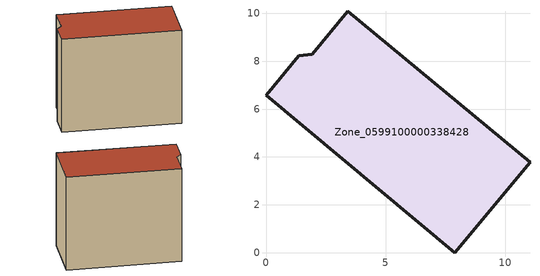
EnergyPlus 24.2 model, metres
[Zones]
Zone_0599100000338428
 floor ground (C_G): 7.89,0 0,6.58 1.36,8.22 1.93,8.29 3.41,10.08 11.03,3.77 z0
 wall outside (C_F): 1.93,8.29 1.36,8.22 0,6.58 7.89,0 11.03,3.77 3.41,10.08 1.93,8.29 z0:8.67
 roof outside (C_R): 11.03,3.77 3.41,10.08 1.93,8.29 1.36,8.22 0,6.58 7.89,0 z8.67
[BUILDING]
Pand.0599100000338428: North Axis=0; Terrain=City; Loads Convergence Tolerance Value=0.04; Temperature Convergence Tolerance Value=0.4; Solar Distribution=FullExterior; Maximum Number of Warmup Days=25; Minimum Number of Warmup Days=1
[Site:Location]
Rotterdam.The.Hague.AP_ZH_NLD Design_Conditions: Latitude=51.96; Longitude=4.45; Time Zone=1; Elevation=-4.5
[SITE:GROUNDTEMPERATURE:BUILDINGSURFACE]
18, 18, 18, 18, 18, 18, 18, 18, 18, 18, 18, 18
[MATERIAL] Thermal Absorptance=0.9; Solar Absorptance=0.7; Visible Absorptance=0.7
Name | Roughness | Thickness | Conductivity | Density | Specific Heat
G.TI.1992-2005 | MediumSmooth | 0.15 | 0.06 | 540 | 1210
F.TI.1992-2005 | Rough | 0.3 | 0.12 | 1920 | 840
R.TI.1992-2005 | MediumRough | 0.2 | 0.08 | 1500 | 1000
[CONSTRUCTION]
C_G: G.TI.1992-2005
C_F: F.TI.1992-2005
C_R: R.TI.1992-2005
[ZONE]
Zone_0599100000338428: Type=1; Multiplier=1; Ceiling Height=Autocalculate; Volume=Autocalculate; Floor Area=autocalculate; Part of Total Floor Area=Yes
[ZONEINFILTRATION:DESIGNFLOWRATE]
Infil_Zone_0599100000338428: Zone or ZoneList or Space or SpaceList=Zone_0599100000338428; Schedule=AlwaysOn; Design Flow Rate Calculation Method=Flow/Area; Flow Rate per Floor Area=0.0015; Constant Term Coefficient=1; Temperature Term Coefficient=0; Velocity Term Coefficient=0; Velocity Squared Term Coefficient=0
[HVACTEMPLATE:ZONE:IDEALLOADSAIRSYSTEM]
Zone_0599100000338428: Maximum Heating Supply Air Temperature=50; Minimum Cooling Supply Air Temperature=13; Maximum Heating Supply Air Humidity Ratio=0.0156; Minimum Cooling Supply Air Humidity Ratio=0.0077; Heating Limit=NoLimit; Cooling Limit=NoLimit; Dehumidification Control Type=ConstantSensibleHeatRatio; Cooling Sensible Heat Ratio=0.7; Dehumidification Setpoint=60; Humidification Control Type=None; Humidification Setpoint=30; Outdoor Air Method=None; Outdoor Air Flow Rate per Person=0.00944; Outdoor Air Flow Rate per Zone Floor Area=0; Outdoor Air Flow Rate per Zone=0; Demand Controlled Ventilation Type=None; Outdoor Air Economizer Type=NoEconomizer; Heat Recovery Type=None; Sensible Heat Recovery Effectiveness=0.7; Latent Heat Recovery Effectiveness=0.65
[ZONECONTROL:THERMOSTAT]
ThermostatControl_Zone_0599100000338428: Zone or ZoneList=Zone_0599100000338428; Control Type Schedule=DualSetpointControlType; Control 1=Thermostat_Zone_0599100000338428; Temperature Difference Between Cutout And Setpoint=0
[THERMOSTATSETPOINT:DUALSETPOINT]
Thermostat_Zone_0599100000338428: Heating Setpoint Temperature Schedule=HeatingSetpoint_Zone_0599100000338428; Cooling Setpoint Temperature Schedule=CoolingSetpoint_Zone_0599100000338428
[SCHEDULE:COMPACT]
HeatingSetpoint_Zone_0599100000338428: Through: 12/31, For: AllDays, Until: 24:00, 21
CoolingSetpoint_Zone_0599100000338428: Through: 12/31, For: AllDays, Until: 24:00, 24
DualSetpointControlType: Through: 12/31, For: AllDays, Until: 24:00, 4
AlwaysOn: Through: 12/31, For: AllDays, Until: 24:00, 1
